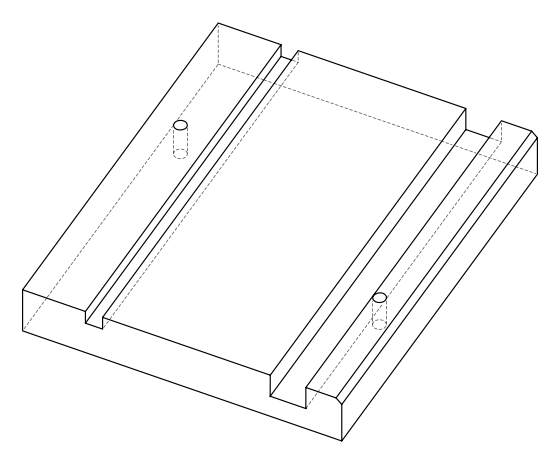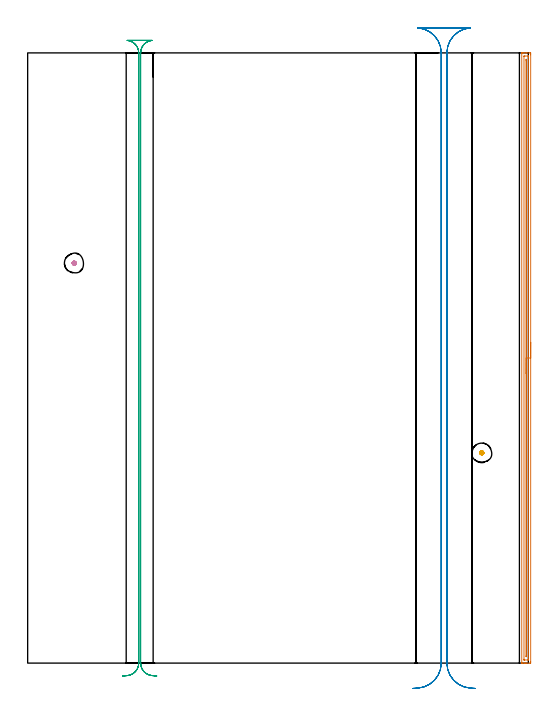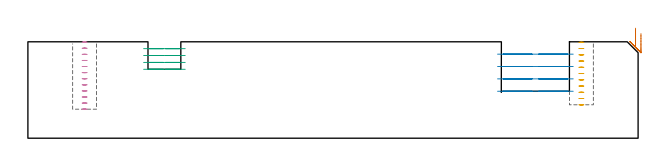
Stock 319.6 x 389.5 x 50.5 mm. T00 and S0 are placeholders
(PLAN: 5 operations, 3 tool changes, 24.8 min)
(1 AREA_MILL | FG_CHAMFER_SURFACE | UGT0205_001 | 9.49 min | 6327 mm3)
(2 MILL_RECTANGULAR_SLOT | SLOT_RECTANGULAR | UGT0201_004 | Follow Part, ap 8, ae 75% | 7.39 min | 359215 mm3)
(3 MILL_RECTANGULAR_SLOT_1 | SLOT_RECTANGULAR_1 | UGT0201_008 | Follow Part, ap 4, ae 75% | 6.85 min | 96499 mm3)
(4 MILL_BLIND_HOLE_FROM_SOLID_MATERIAL | STEP1POCKET | NXT0201_013 | Spiral | 0.57 min | 4353 mm3)
(5 MILL_BLIND_HOLE_FROM_SOLID_MATERIAL_1 | STEP1POCKET_1 | NXT0201_013 | Spiral | 0.53 min | 4037 mm3)
(TOOL UGT0205_001 | Chamfer Mill 20 x 3 x 45 deg. | D20 FL50 Z2)
(TOOL UGT0201_004 | End Mill 32 mm | D32 FL53 Z6)
(TOOL UGT0201_008 | End Mill 16 mm | D16 FL32 Z4)
(TOOL NXT0201_013 | ENDMILL 10mm | D10 FL30 Z4)
(OP 1 AREA_MILL)
G17 G21 G94 G90
T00 M6
G54
G17 G0 G90 X321.1 Y204.75 S1061 M3
G43 Z60.5 H0
Z54.8
G94 G1 Y204.712 Z53.928 F250.
Y204.598 Z53.063
Y204.409 Z52.212
Y204.147 Z51.38
Y203.813 Z50.574
Y203.41 Z49.8
Y202.942 Z49.064
Y202.41 Z48.372
Y201.821 Z47.729
Y201.178 Z47.14
Y200.486 Z46.608
Y199.75 Z46.14
Y198.976 Z45.737
Y198.17 Z45.403
Y197.338 Z45.141
Y196.487 Z44.952
Y195.622 Z44.838
Y194.75 Z44.8
Y0.884
X321.098 Y0.608 Z44.802
X321.091 Y0.007 Z44.805
X321.087 Y0.004 Z44.809
X320.483 Y0. Z45.413
X318.697 Z47.198
X318.126 Z47.771
X317.803 Z48.093
X317.233 Z48.663
X316.91 Z48.985
X315.846 Z50.053
X315.461 Z50.43
X315.414 Z50.476
X315.402 Y0.008 Z50.488
X315.4 Y0.161 Z50.5
Y389.339
X315.403 Y389.49 Z50.488
X315.459 Y389.493 Z50.433
X315.846 Y389.5 Z50.053
X316.264 Z49.635
X316.91 Z48.985
X318.126 Z47.771
X318.697 Z47.198
X320.483 Y389.499 Z45.413
X321.087 Y389.496 Z44.809
X321.091 Y389.493 Z44.805
X321.097 Y388.892 Z44.803
X321.1 Y388.276 Z44.8
Y194.75
X319.686 Z46.214
Y2.297 Z46.215
X319.684 Y2.201 Z46.216
X319.679 Y2.019 Z46.221
X319.59 Y2.01 Z46.31
X319.089 Y2.001 Z46.811
X317.303 Y2. Z48.597
X316.91 Y2.002 Z48.99
X316.854 Y2.005 Z49.046
X316.826 Y2.009 Z49.074
X316.821 Y2.106 Z49.079
X316.815 Y2.297 Z49.085
X316.814 Y2.393 Z49.086
Y2.489
X316.815 Y387.203 Z49.085
X316.816 Y387.299 Z49.084
X316.821 Y387.481 Z49.079
X316.91 Y387.49 Z48.99
X317.411 Y387.499 Z48.489
X319.197 Y387.5 Z46.703
X319.59 Y387.498 Z46.31
X319.646 Y387.495 Z46.254
X319.674 Y387.491 Z46.226
X319.679 Y387.394 Z46.221
X319.685 Y387.203 Z46.215
X319.686 Y387.107 Z46.214
Y387.011
Y194.75
X318.272 Z47.628
X318.271 Y4.603 Z47.629
X318.267 Y4.178 Z47.633
X318.265 Y4.137 Z47.635
X318.251 Y4.051 Z47.649
X318.235 Y4.178 Z47.665
X318.233 Y4.221 Z47.667
X318.229 Y4.645 Z47.671
X318.228 Y384.429 Z47.672
X318.229 Y384.896 Z47.671
X318.233 Y385.322 Z47.667
X318.235 Y385.364 Z47.665
X318.249 Y385.449 Z47.651
X318.265 Y385.322 Z47.635
X318.271 Y384.897 Z47.629
Y384.854
X318.272 Y194.75 Z47.628
Y193.878 Z47.667
Y193.014 Z47.78
Y192.162 Z47.969
Y191.33 Z48.232
Y190.524 Z48.565
Y189.75 Z48.968
Y189.014 Z49.437
Y188.322 Z49.968
Y187.679 Z50.557
Y187.09 Z51.201
Y186.558 Z51.893
Y186.09 Z52.628
Y185.687 Z53.402
Y185.353 Z54.208
Y185.091 Z55.04
Y184.902 Z55.892
Y184.788 Z56.757
Y184.75 Z57.628
G0 Z60.5
M5
M2
(OP 2 MILL_RECTANGULAR_SLOT)
G17 G21 G94 G90
T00 M6
G54
G17 G0 G90 X285.615 Y-16.154 S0 M3
G43 Z60.5 H0
Z44.025
G94 G1 X282.621 Y-15.97 F250.
G2 X267.6 Y0. R16. F500.
G1 Y389.5
G2 X282.621 Y405.47 R16.
G1 Y405.5
X248.979
Y405.47
G2 X264. Y389.5 R16.
G1 Y0.
G2 X248.979 Y-15.97 R16.
G1 X245.985 Y-16.154 F250.
G0 X285.615 Z37.55
G1 X282.621 Y-15.97
G2 X267.6 Y0. R16. F500.
G1 Y389.5
G2 X282.621 Y405.47 R16.
G1 Y405.5
X248.979
Y405.47
G2 X264. Y389.5 R16.
G1 Y0.
G2 X248.979 Y-15.97 R16.
G1 X245.985 Y-16.154 F250.
G0 X285.615 Z31.075
G1 X282.621 Y-15.97
G2 X267.6 Y0. R16. F500.
G1 Y389.5
G2 X282.621 Y405.47 R16.
G1 Y405.5
X248.979
Y405.47
G2 X264. Y389.5 R16.
G1 Y0.
G2 X248.979 Y-15.97 R16.
G1 X245.985 Y-16.154 F250.
G0 X285.615 Z24.6
G1 X282.621 Y-15.97
G2 X267.6 Y0. R16. F500.
G1 Y389.5
G2 X282.621 Y405.47 R16.
G1 Y405.5
X248.979
Y405.47
G2 X264. Y389.5 R16.
G1 Y0.
G2 X248.979 Y-15.97 R16.
G1 X245.985 Y-16.154 F250.
G0 Z60.5
M5
M2
(OP 3 MILL_RECTANGULAR_SLOT_1)
G17 G21 G94 G90
T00 M6
G54
G17 G0 G90 X82.397 Y-8.23 S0 M3
G43 Z60.5 H0
Z46.9
G94 G1 X79.408 Y-7.97 F250.
G2 X72.1 Y0. R8. F500.
G1 Y389.5
G2 X79.408 Y397.47 R8.
G1 Y397.5
X63.592
Y397.47
G2 X70.9 Y389.5 R8.
G1 Y0.
G2 X63.592 Y-7.97 R8.
G1 X60.603 Y-8.23 F250.
G0 X82.397 Z43.3
G1 X79.408 Y-7.97
G2 X72.1 Y0. R8. F500.
G1 Y389.5
G2 X79.408 Y397.47 R8.
G1 Y397.5
X63.592
Y397.47
G2 X70.9 Y389.5 R8.
G1 Y0.
G2 X63.592 Y-7.97 R8.
G1 X60.603 Y-8.23 F250.
G0 X82.397 Z39.7
G1 X79.408 Y-7.97
G2 X72.1 Y0. R8. F500.
G1 Y389.5
G2 X79.408 Y397.47 R8.
G1 Y397.5
X63.592
Y397.47
G2 X70.9 Y389.5 R8.
G1 Y0.
G2 X63.592 Y-7.97 R8.
G1 X60.603 Y-8.23 F250.
G0 X82.397 Z36.1
G1 X79.408 Y-7.97
G2 X72.1 Y0. R8. F500.
G1 Y389.5
G2 X79.408 Y397.47 R8.
G1 Y397.5
X63.592
Y397.47
G2 X70.9 Y389.5 R8.
G1 Y0.
G2 X63.592 Y-7.97 R8.
G1 X60.603 Y-8.23 F250.
G0 Z60.5
M5
M2
(OP 4 MILL_BLIND_HOLE_FROM_SOLID_MATERIAL)
G17 G21 G94 G90
T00 M6
G54
G17 G0 G90 X29.7 Y255.3 S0 M3
G43 Z60.5 H0
Z50.308
G94 G3 X30.325 Y255.925 R0.625 F250.
X29.7 Y256.55 R0.625
X28.45 Y255.3 R1.25
X29.7 Y256.55 R-1.25
X29.075 Y255.925 R0.625
X29.7 Y255.3 R0.625
G0 Z47.117
G3 X30.325 Y255.925 R0.625
X29.7 Y256.55 R0.625
X28.45 Y255.3 R1.25
X29.7 Y256.55 R-1.25
X29.075 Y255.925 R0.625
X29.7 Y255.3 R0.625
G0 Z43.925
G3 X30.325 Y255.925 R0.625
X29.7 Y256.55 R0.625
X28.45 Y255.3 R1.25
X29.7 Y256.55 R-1.25
X29.075 Y255.925 R0.625
X29.7 Y255.3 R0.625
G0 Z40.733
G3 X30.325 Y255.925 R0.625
X29.7 Y256.55 R0.625
X28.45 Y255.3 R1.25
X29.7 Y256.55 R-1.25
X29.075 Y255.925 R0.625
X29.7 Y255.3 R0.625
G0 Z37.542
G3 X30.325 Y255.925 R0.625
X29.7 Y256.55 R0.625
X28.45 Y255.3 R1.25
X29.7 Y256.55 R-1.25
X29.075 Y255.925 R0.625
X29.7 Y255.3 R0.625
G0 Z34.35
G3 X30.325 Y255.925 R0.625
X29.7 Y256.55 R0.625
X28.45 Y255.3 R1.25
X29.7 Y256.55 R-1.25
X29.075 Y255.925 R0.625
X29.7 Y255.3 R0.625
G0 Z31.158
G3 X30.325 Y255.925 R0.625
X29.7 Y256.55 R0.625
X28.45 Y255.3 R1.25
X29.7 Y256.55 R-1.25
X29.075 Y255.925 R0.625
X29.7 Y255.3 R0.625
G0 Z27.967
G3 X30.325 Y255.925 R0.625
X29.7 Y256.55 R0.625
X28.45 Y255.3 R1.25
X29.7 Y256.55 R-1.25
X29.075 Y255.925 R0.625
X29.7 Y255.3 R0.625
G0 Z24.775
G3 X30.325 Y255.925 R0.625
X29.7 Y256.55 R0.625
X28.45 Y255.3 R1.25
X29.7 Y256.55 R-1.25
X29.075 Y255.925 R0.625
X29.7 Y255.3 R0.625
G0 Z21.583
G3 X30.325 Y255.925 R0.625
X29.7 Y256.55 R0.625
X28.45 Y255.3 R1.25
X29.7 Y256.55 R-1.25
X29.075 Y255.925 R0.625
X29.7 Y255.3 R0.625
G0 Z18.392
G3 X30.325 Y255.925 R0.625
X29.7 Y256.55 R0.625
X28.45 Y255.3 R1.25
X29.7 Y256.55 R-1.25
X29.075 Y255.925 R0.625
X29.7 Y255.3 R0.625
G0 Z15.2
G3 X30.325 Y255.925 R0.625
X29.7 Y256.55 R0.625
X28.45 Y255.3 R1.25
X29.7 Y256.55 R-1.25
X29.075 Y255.925 R0.625
X29.7 Y255.3 R0.625
G0 Z60.5
M5
M2
(OP 5 MILL_BLIND_HOLE_FROM_SOLID_MATERIAL_1)
G17 G21 G94 G90
T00 M6
G54
G17 G0 G90 X289.9 Y134.2 S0 M3
G43 Z60.5 H0
Z50.227
G94 G3 X290.525 Y134.825 R0.625 F250.
X289.9 Y135.45 R0.625
X288.65 Y134.2 R1.25
X289.9 Y135.45 R-1.25
X289.275 Y134.825 R0.625
X289.9 Y134.2 R0.625
G0 Z46.955
G3 X290.525 Y134.825 R0.625
X289.9 Y135.45 R0.625
X288.65 Y134.2 R1.25
X289.9 Y135.45 R-1.25
X289.275 Y134.825 R0.625
X289.9 Y134.2 R0.625
G0 Z43.682
G3 X290.525 Y134.825 R0.625
X289.9 Y135.45 R0.625
X288.65 Y134.2 R1.25
X289.9 Y135.45 R-1.25
X289.275 Y134.825 R0.625
X289.9 Y134.2 R0.625
G0 Z40.409
G3 X290.525 Y134.825 R0.625
X289.9 Y135.45 R0.625
X288.65 Y134.2 R1.25
X289.9 Y135.45 R-1.25
X289.275 Y134.825 R0.625
X289.9 Y134.2 R0.625
G0 Z37.136
G3 X290.525 Y134.825 R0.625
X289.9 Y135.45 R0.625
X288.65 Y134.2 R1.25
X289.9 Y135.45 R-1.25
X289.275 Y134.825 R0.625
X289.9 Y134.2 R0.625
G0 Z33.864
G3 X290.525 Y134.825 R0.625
X289.9 Y135.45 R0.625
X288.65 Y134.2 R1.25
X289.9 Y135.45 R-1.25
X289.275 Y134.825 R0.625
X289.9 Y134.2 R0.625
G0 Z30.591
G3 X290.525 Y134.825 R0.625
X289.9 Y135.45 R0.625
X288.65 Y134.2 R1.25
X289.9 Y135.45 R-1.25
X289.275 Y134.825 R0.625
X289.9 Y134.2 R0.625
G0 Z27.318
G3 X290.525 Y134.825 R0.625
X289.9 Y135.45 R0.625
X288.65 Y134.2 R1.25
X289.9 Y135.45 R-1.25
X289.275 Y134.825 R0.625
X289.9 Y134.2 R0.625
G0 Z24.045
G3 X290.525 Y134.825 R0.625
X289.9 Y135.45 R0.625
X288.65 Y134.2 R1.25
X289.9 Y135.45 R-1.25
X289.275 Y134.825 R0.625
X289.9 Y134.2 R0.625
G0 Z20.773
G3 X290.525 Y134.825 R0.625
X289.9 Y135.45 R0.625
X288.65 Y134.2 R1.25
X289.9 Y135.45 R-1.25
X289.275 Y134.825 R0.625
X289.9 Y134.2 R0.625
G0 Z17.5
G3 X290.525 Y134.825 R0.625
X289.9 Y135.45 R0.625
X288.65 Y134.2 R1.25
X289.9 Y135.45 R-1.25
X289.275 Y134.825 R0.625
X289.9 Y134.2 R0.625
G0 Z60.5
M5
M2
